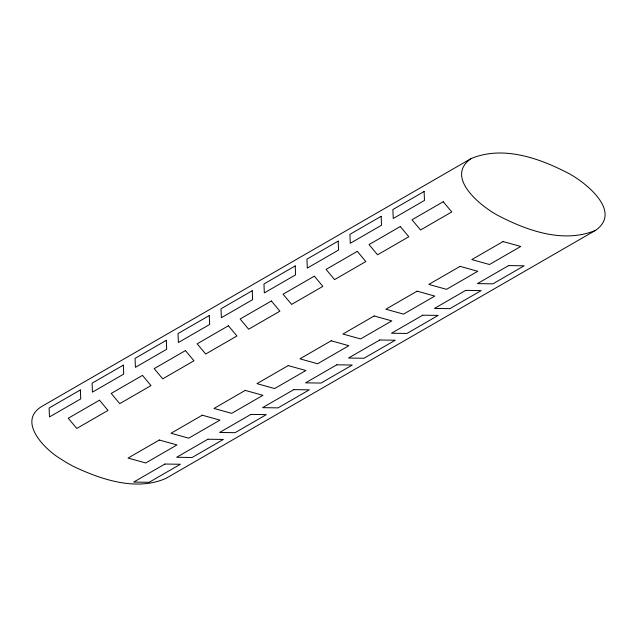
<?xml version="1.0" encoding="UTF-8"?>
<svg xmlns="http://www.w3.org/2000/svg" width="637" height="637" viewBox="0 0 637 637"><rect width="100%" height="100%" fill="white"/><g stroke="black" fill="none" stroke-linecap="round" stroke-linejoin="round"><path stroke-width="0.96" d="M471.149 158.549C444.419 177.126 480.497 205.974 497.433 215.187C526.6 230.475 563.347 243.812 595.539 230.363C622.269 211.795 586.191 182.938 569.255 173.726C540.088 158.446 503.349 145.109 471.149 158.549L41.461 406.629C16.992 421.798 45.203 449.754 60.531 458.799A151.98 87.747 0 0 0 74.441 466.905C102.135 479.812 136.191 491.278 165.851 478.443L595.539 230.363M80.373 389.955L49.121 407.998L49.479 416.94L80.732 398.897L80.373 389.955M123.339 365.152L92.086 383.195L92.453 392.137L123.697 374.094L123.339 365.152M166.313 340.341L135.06 358.384L135.418 367.326L166.671 349.283L166.313 340.341M209.278 315.538L178.026 333.573L178.392 342.515L209.637 324.48L209.278 315.538M252.244 290.727L220.999 308.77L221.358 317.712L252.61 299.669L252.244 290.727M295.218 265.916L263.965 283.959L264.323 292.901L295.576 274.858L295.218 265.916M338.183 241.112L306.938 259.155L307.297 268.097L338.55 250.054L338.183 241.112M381.157 216.301L349.904 234.344L350.262 243.286L381.515 225.243L381.157 216.301M424.123 191.498L392.87 209.541L393.236 218.475L424.481 200.44L424.123 191.498M99.499 400.203L68.247 418.246L76.774 428.446L108.019 410.411L99.499 400.203M142.465 375.392L111.22 393.435L119.74 403.643L150.993 385.6L142.465 375.392M185.439 350.589L154.186 368.632L162.714 378.832L193.959 360.789L185.439 350.589M228.404 325.778L197.151 343.821L205.679 354.029L236.932 335.986L228.404 325.778M271.378 300.975L240.125 319.018L248.645 329.218L279.898 311.175L271.378 300.975M314.344 276.163L283.091 294.206L291.619 304.406L322.863 286.371L314.344 276.163M357.309 251.352L326.064 269.395L334.584 279.603L365.837 261.56L357.309 251.352M400.283 226.549L369.03 244.592L377.558 254.792L408.803 236.749L400.283 226.549M443.248 201.738L412.004 219.781L420.524 229.989L451.776 211.946L443.248 201.738M159.306 440.016L128.053 458.059L145.73 462.98L176.982 444.937L159.306 440.016M202.279 415.205L171.027 433.248L188.703 438.168L219.948 420.133L202.279 415.205M245.245 390.401L213.992 408.444L231.669 413.365L262.922 395.322L245.245 390.401M288.211 365.59L256.966 383.633L274.635 388.554L305.887 370.511L288.211 365.59M331.184 340.787L299.931 358.83L317.608 363.751L348.853 345.708L331.184 340.787M374.15 315.976L342.905 334.019L360.574 338.94L391.827 320.897L374.15 315.976M417.124 291.165L385.871 309.208L403.547 314.129L434.792 296.094L417.124 291.165M460.089 266.362L428.836 284.405L446.513 289.325L477.766 271.282L460.089 266.362M503.055 241.55L471.81 259.593L489.479 264.514L520.732 246.471L503.055 241.55M164.911 464.039L133.666 482.082L149.154 482.289L180.398 464.254L164.911 464.039M207.885 439.235L176.632 457.278L192.119 457.485L223.372 439.442L207.885 439.235M250.851 414.424L219.606 432.467L235.093 432.674L266.338 414.631L250.851 414.424M293.824 389.621L262.571 407.656L278.058 407.871L309.311 389.828L293.824 389.621M336.79 364.81L305.537 382.853L321.024 383.06L352.277 365.017L336.79 364.81M379.763 339.999L348.511 358.042L363.998 358.249L395.251 340.214L379.763 339.999M422.729 315.196L391.476 333.239L406.963 333.446L438.216 315.403L422.729 315.196M465.695 290.384L434.45 308.427L449.937 308.634L481.182 290.591L465.695 290.384M508.668 265.581L477.416 283.616L492.903 283.831L524.155 265.788L508.668 265.581"/></g></svg>
